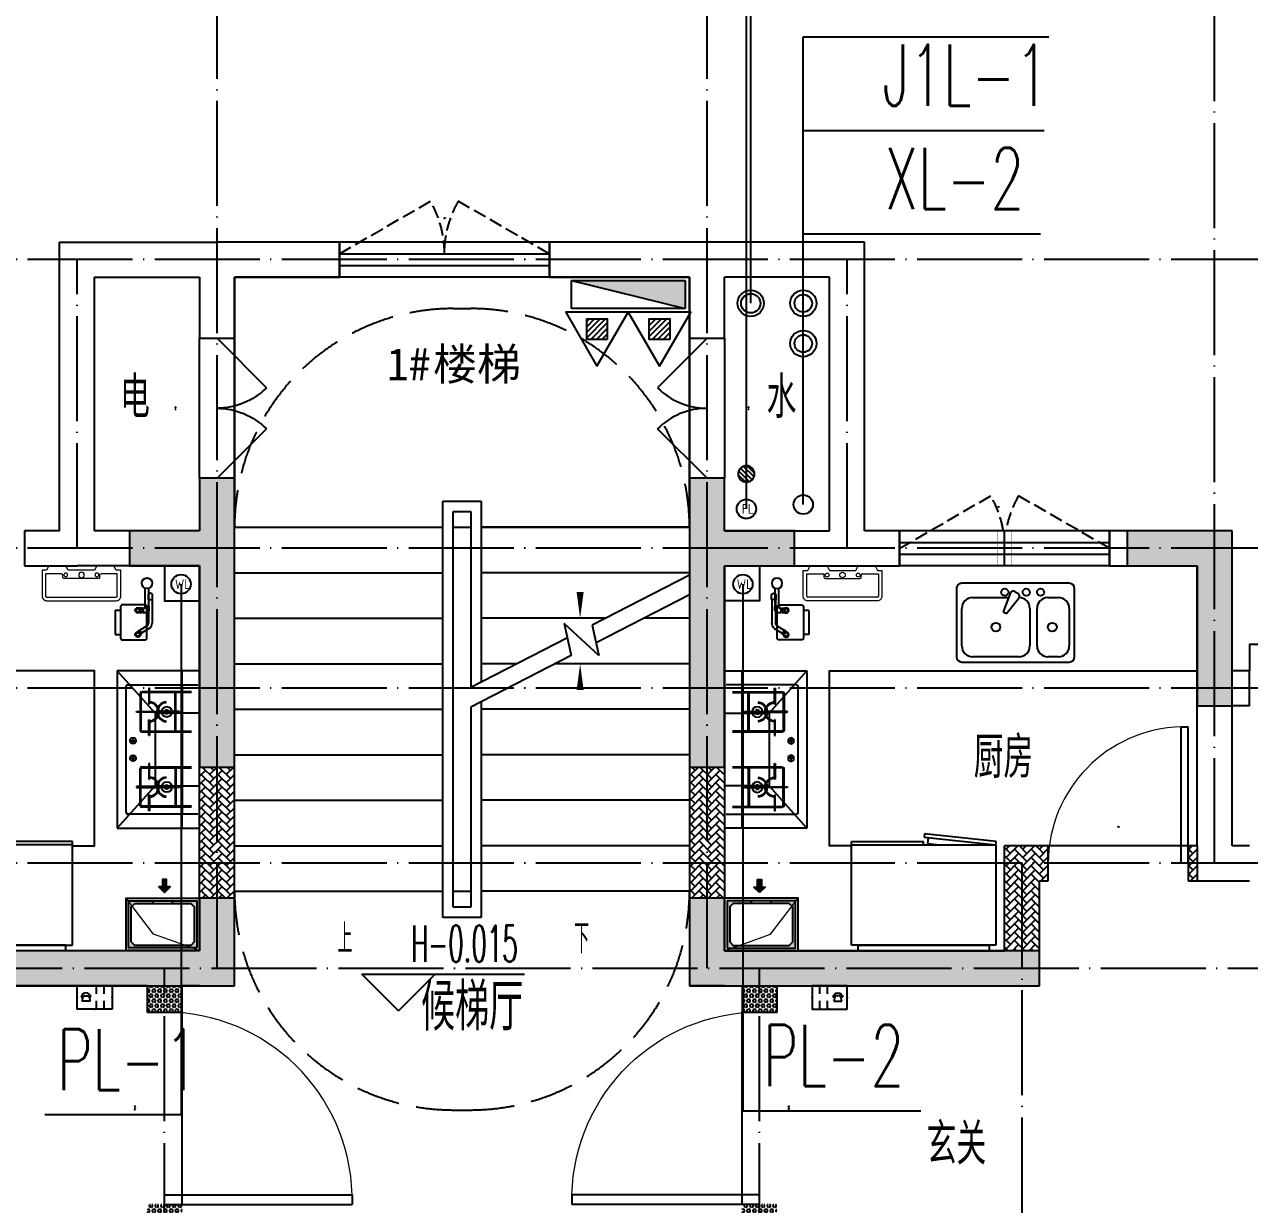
# Model space of a CAD drawing. Extents: x 27938 to 1507990, y 110129 to 923079.
# Drawn here: x 837917 to 844917, y 448182 to 454925 of the extents above; entities that cross this region are included whole.
import ezdxf
from ezdxf.enums import TextEntityAlignment as Align

# ---------------------------------------------------------------- set-up
doc = ezdxf.new("R2010")
doc.units = 0
doc.header["$LTSCALE"] = 1000
doc.header["$MEASUREMENT"] = 0
doc.linetypes.add('DASH', pattern=[0.35, 0.25, -0.1])
doc.linetypes.add('DOTE', pattern=[2.42, 2, -0.2, 0.02, -0.2])
for name, color, linetype in [('AH-FURNITURE', 1, 'Continuous'), ('COLUMN', 9, 'Continuous'), ('DIM_ELEV', 3, 'Continuous'), ('DIM_SYMB', 3, 'Continuous'), ('DIM_不分区消火栓', 1, 'Continuous'), ('DIM_管井排水', 5, 'Continuous'), ('DIM_给水', 3, 'Continuous'), ('DIM_餐饮排水', 31, 'Continuous'), ('DOTE', 1, 'Continuous'), ('EQUIP-安防', 3, 'Continuous'), ('EQUIP_地漏', 7, 'Continuous'), ('EQUIP_消火栓', 7, 'Continuous'), ('EQUIP_消防', 7, 'Continuous'), ('IP-bath&kitchen-JOHNSON', 4, 'Continuous'), ('LVTRY', 6, 'Continuous'), ('PUB_HATCH', 8, 'Continuous'), ('PUB_TEXT', 4, 'Continuous'), ('STAIR', 2, 'Continuous'), ('VPIPE-不分区消火栓', 1, 'Continuous'), ('VPIPE-中水', 122, 'Continuous'), ('VPIPE-凝结', 150, 'N'), ('VPIPE-废水', 31, 'Continuous'), ('VPIPE-消防', 1, 'X1'), ('VPIPE-管井排水', 210, 'GF'), ('VPIPE-给水', 3, 'J1'), ('VPIPE-给水中', 72, 'J2'), ('VPIPE-餐饮排水', 41, 'P'), ('WALL', 9, 'Continuous'), ('WINDOW', 4, 'Continuous'), ('WINDOW_TEXT', 7, 'Continuous'), ('保温', 6, 'Continuous'), ('建筑-排气道', 9, 'Continuous'), ('机电标识类', 1, 'Continuous'), ('看线', 251, 'Continuous')]:
    doc.layers.add(name, color=color, linetype=linetype)
for name, color, linetype, lineweight in [('平面-空调室内机', 176, 'Continuous', 9), ('平面-空调预留孔', 173, 'Continuous', 15), ('空调', 76, 'Continuous', 13), ('立面-洞口示意', 152, 'Continuous', 13)]:
    doc.layers.add(name, color=color, linetype=linetype, lineweight=lineweight)
doc.styles.add('_TCH_DIM', font='SIMPLEX.shx', dxfattribs={"width": 0.7, "bigfont": 'GBCBIG.shx'})
doc.styles.add('_TCH_WINDOW', font='SIMPLEX.shx', dxfattribs={"width": 0.7, "height": 3.5, "bigfont": 'GBCBIG.shx'})
doc.styles.add('_TEL_DIM', font='SIMPLEX', dxfattribs={"width": 0.8, "height": 3.5, "bigfont": 'HZTXT'})
doc.styles.add('_TWT_SERIAL', font='SIMPLEX', dxfattribs={"width": 0.8, "height": 3.5, "bigfont": 'HZTXT'})
doc.styles.add('DIM_FONT', font='SIMPLEX.shx', dxfattribs={"width": 0.56})
doc.styles.get("Standard").update_dxf_attribs({"font": 'gbenor.shx', "bigfont": 'gbcbig.shx'})
doc.styles.add('黑体', font='simhei.ttf')
doc.linetypes.add('GF', pattern='A,3,-0.2,["GF",Standard,S=0.25,R=0,X=-0.1,Y=-0.115],-0.35', length=3.55)
doc.linetypes.add('J1', pattern='A,3,-0.2,["J1",Standard,S=0.25,R=0,X=-0.1,Y=-0.115],-0.35', length=3.55)
doc.linetypes.add('J2', pattern='A,3,-0.2,["J2",Standard,S=0.25,R=0,X=-0.1,Y=-0.115],-0.35', length=3.55)
doc.linetypes.add('N', pattern='A,3,-0.2,["N",Standard,S=0.25,R=0,X=-0.1,Y=-0.115],-0.2', length=3.4)
doc.linetypes.add('P', pattern='A,3,-0.2,["P",Standard,S=0.25,R=0,X=-0.1,Y=-0.115],-0.2', length=3.4)
doc.linetypes.add('X1', pattern='A,3,-0.2,["X1",Standard,S=0.25,R=0,X=-0.1,Y=-0.115],-0.35', length=3.55)
pattern_1 = [(90, (0, 0), (-16.49778, 1e-15), [9.525, -19.05]), (210, (0, 0), (8.24889, -14.2874966), [9.525, -19.05]), (150, (6e-16, 9.525), (-8.24889, -14.2874966), [9.525, -19.05])]
pattern_2 = [(45, (0, 0), (0, 47.4157523), [100.584, -33.528]), (135, (23.708, 23.708), (3e-15, 47.4157523), [100.584, -33.528])]

# ---------------------------------------------------------------- blocks, each defined once
blk = doc.blocks.new('GDGDGDSDA')
at = {"layer": 'DOTE', "color": 0, "linetype": 'DOTE', "ltscale": 0.3}
for p, q in [((430434.8, 370058.6), (430434.8, 376108.3)), ((433234.8, 370058.6), (433234.8, 376108.3)), ((436134.8, 370658.3), (436134.8, 376108.3)), ((471334.8, 374108.3), (417334.8, 374108.3)), ((429634.8, 372458.3), (429634.8, 374108.3)), ((434034.8, 372458.3), (434034.8, 374108.3)), ((471334.8, 372458.3), (417334.8, 372458.3)), ((471334.8, 371658.3), (417334.8, 371658.3)), ((471334.8, 370658.3), (417334.8, 370658.3)), ((435034.6, 370658.3), (435034.8, 359558.3)), ((417334.8, 370058.6), (471334.8, 370058.6)), ((430134.8, 368458.3), (430134.8, 370058.3)), ((433534.8, 368458.3), (433534.8, 370058.3))]:
    blk.add_line(p, q, dxfattribs=at)
blk = doc.blocks.new('rtyg7uyhg')
at = {"layer": 'LVTRY', "color": 0}
for p, q in [((193590.3, 45458.1), (193590.3, 45069.5)), ((194234.6, 45488.8), (193621, 45488.8)), ((193925.8, 45440.4), (193940.1, 45432.2)), ((194265.3, 45069.5), (194265.3, 45458.1)), ((193682.3, 45407), (193887.8, 45407)), ((193896.4, 45429.9), (193857.6, 45326.3)), ((193875.3, 45316), (193945.6, 45401.5)), ((194111.9, 45407), (194173.3, 45407)), ((193621, 45130.8), (193621, 45345.6)), ((193857.6, 45326.3), (193875.3, 45316)), ((194009.6, 45345.6), (194009.6, 45130.8)), ((194050.5, 45130.8), (194050.5, 45345.6)), ((194234.6, 45345.6), (194234.6, 45130.8)), ((193621, 45038.8), (194234.6, 45038.8)), ((193948.3, 45069.5), (193682.3, 45069.5)), ((194173.3, 45069.5), (194111.9, 45069.5))]:
    blk.add_line(p, q, dxfattribs=at)
for centre, radius in [((193866.4, 45437.7), 20.5), ((193989.2, 45437.7), 20.5), ((194071, 45437.7), 20.5), ((193815.3, 45238.2), 25.6), ((194137.5, 45238.2), 25.6)]:
    blk.add_circle(centre, radius, dxfattribs=at)
for centre, radius, start, end in [((193621, 45458.1), 30.7, 89.99999, 179.99999), ((193915.6, 45422.7), 20.5, 59.99999, 159.46231), ((193929.8, 45414.5), 20.5, 320.53767, 59.99999), ((194234.6, 45458.1), 30.7, 359.99999, 89.99999), ((193682.3, 45345.6), 61.4, 89.99999, 179.99999), ((193948.3, 45345.6), 61.4, 359.99999, 89.99999), ((194111.9, 45345.6), 61.4, 89.99999, 179.99999), ((194173.3, 45345.6), 61.4, 359.99999, 89.99999), ((193682.3, 45130.8), 61.4, 179.99999, 269.99999), ((193948.3, 45130.8), 61.4, 269.99999, 359.99999), ((194111.9, 45130.8), 61.4, 179.99999, 269.99999), ((194173.3, 45130.8), 61.4, 269.99999, 359.99999), ((193621, 45069.5), 30.7, 179.99999, 269.99999), ((194234.6, 45069.5), 30.7, 269.99999, 359.99999)]:
    blk.add_arc(centre, radius, start, end, dxfattribs=at)
at = {"layer": 'LVTRY', "color": 0, "style": 'DIM_FONT', "width": 0.8, "flags": 9}
for tag in ['YSIZE', 'XSIZE']:
    blk.add_attdef(tag, (193927.8, 45487.8), '', height=0.5, rotation=89.99999, dxfattribs=at)
blk = doc.blocks.new('A$C60D053AF')
at = {"layer": 'AH-FURNITURE', "color": 0}
for p, q in [((232.5, -90), (128.3, -90)), ((232.5, -110), (128.3, -110)), ((192.5, -71), (327.6, -71)), ((192.5, -91), (327.6, -91)), ((245, -129.5), (245, -122.5)), ((265, -129.5), (265, -122.5)), ((341.7, -96.9), (370, -143.2)), ((355.9, -82.7), (384.2, -129)), ((255, -281), (255, -251)), ((393, -281), (393, -251)), ((255, -281), (393, -281))]:
    blk.add_line(p, q, dxfattribs=at)
for points in [[(170, -68, 1), (170, -94), (192.5, -94), (192.5, -68)], [(234, -251), (414, -251, 0.414214), (424, -241), (424, -111, 0.414214), (414, -101), (234, -101, 0.414214), (224, -111), (224, -241, 0.414214)], [(268, -122.5), (268, -107, 0.414214), (248, -87), (232.5, -87), (232.5, -113), (242, -113), (242, -122.5)], [(242, -152, 1), (268, -152), (268, -129.5), (242, -129.5)], [(383.8, -161.2, 1), (402.2, -142.8), (386.3, -126.9), (367.9, -145.3)]]:
    blk.add_lwpolyline(points, format="xyb", close=True, dxfattribs=at)
for centre, radius in [((100, -100), 30), ((255, -152), 15), ((393, -152), 15), ((255, -152), 10), ((393, -152), 10)]:
    blk.add_circle(centre, radius, dxfattribs=at)
for radius in [40, 20]:
    blk.add_arc((327.6, -111), radius, 45, 90, dxfattribs=at)
blk = doc.blocks.new('A-Kitchen-7')
at = {"layer": 'LVTRY', "color": 0}
for p, q in [((-518.7, 779.7), (-7.2, 834.3)), ((-3.6, 810.6), (-515, 756)), ((-29.1, 767), (-35.2, 806.4)), ((-7.2, 834.3), (-3.6, 810.6)), ((-515, 756), (-518.7, 779.7)), ((515, 756), (-515, 756)), ((-515, 756), (-515, 40)), ((-485.6, 760.5), (-484.9, 756)), ((-29.1, 767), (-112.1, 756)), ((515, 780), (0, 780)), ((0, 756), (0, 780)), ((515, 756), (515, 780)), ((515, 40), (515, 756)), ((-515, 40), (515, 40))]:
    blk.add_line(p, q, dxfattribs=at)
blk.add_lwpolyline([(-468.9, 40), (-468.9, 0), (468.9, 0), (468.9, 40)], close=True, dxfattribs=at)
blk = doc.blocks.new('*U41')
h = blk.add_hatch(color=0)
h.set_gradient(color1=(0, 0, 255), rotation=180, tint=1)
h.paths.add_polyline_path([(0, 0), (-6.35, -6.35), (-6.35, -2.159), (-15, -2.159), (-15, 2.159), (-6.35, 2.159), (-6.35, 6.35)])
at = {"color": 0, "linetype": 'Continuous'}
blk.add_lwpolyline([(0, 0), (-6.35, -6.35), (-6.35, -2.159), (-15, -2.159), (-15, 2.159), (-6.35, 2.159), (-6.35, 6.35)], close=True, dxfattribs=at)
blk = doc.blocks.new('sgrsefv')
at = {"layer": 'PUB_HATCH'}
blk.add_hatch(color=0, dxfattribs=at).paths.add_polyline_path([(1112933.3, 840916.3), (1112933.3, 840646.3), (1113073.3, 840646.3), (1113073.3, 840661.3), (1112968.3, 840661.3), (1112948.3, 840681.3), (1112948.3, 840881.3), (1112968.3, 840901.3), (1113288.3, 840901.3), (1113308.3, 840881.3), (1113308.3, 840681.3), (1113288.3, 840661.3), (1113183.3, 840661.3), (1113183.3, 840646.3), (1113323.3, 840646.3), (1113323.3, 840916.3)])
at = {"layer": 'LVTRY', "color": 0}
for p, q in [((1113073.3, 840661.3), (1113073.3, 840646.3)), ((1113183.3, 840661.3), (1113183.3, 840646.3))]:
    blk.add_line(p, q, dxfattribs=at)
for points in [[(1112918.3, 840931.3), (1113338.3, 840931.3), (1113338.3, 840631.3), (1112918.3, 840631.3)], [(1112933.3, 840916.3), (1113323.3, 840916.3), (1113323.3, 840646.3), (1112933.3, 840646.3)], [(1113288.3, 840661.3), (1112968.3, 840661.3), (1112948.3, 840681.3), (1112948.3, 840881.3), (1112968.3, 840901.3), (1113288.3, 840901.3), (1113308.3, 840881.3), (1113308.3, 840681.3), (1113288.3, 840661.3)]]:
    blk.add_lwpolyline(points, close=True, dxfattribs=at)
at = {"layer": '立面-洞口示意', "color": 0}
blk.add_lwpolyline([(1112918.3, 840931.3), (1113181.8, 840837.4), (1113338.3, 840631.3)], dxfattribs=at)
at = {"layer": '建筑-排气道', "color": 8, "xscale": -5, "yscale": 5, "zscale": 5, "rotation": 270}
blk.add_blockref('*U41', (1113118.4, 840599), dxfattribs=at)
blk = doc.blocks.new('FRSDFDGDGDRGDR')
at = {"layer": '平面-空调预留孔', "color": 0}
for p, q in [((699612.3, 775044), (699612.3, 775441.2)), ((699618.9, 775447.8), (699746.3, 775447.8)), ((699746.3, 775447.8), (699746.3, 775355.4)), ((699719.9, 775342.2), (699719.9, 775143)), ((699726.5, 775348.8), (699739.7, 775348.8)), ((699726.5, 775136.4), (699739.7, 775136.4)), ((699746.3, 775129.8), (699746.3, 775037.4)), ((699746.3, 775037.4), (699618.9, 775037.4))]:
    blk.add_line(p, q, dxfattribs=at)
blk.add_lwpolyline([(699766.1, 775166.7), (699792.5, 775153.5), (699792.5, 775057.2), (699766.1, 775044), (699766.1, 775017.6), (699618.9, 775017.6, -0.414214), (699592.5, 775044), (699592.5, 775441.2, -0.414214), (699618.9, 775467.6), (699766.1, 775467.6), (699766.1, 775441.2), (699792.5, 775428), (699792.5, 775331.6), (699766.1, 775318.4)], format="xyb", close=True, dxfattribs=at)
for centre, radius in [((699739.7, 775331.6), 10.6), ((699739.7, 775243.2), 15.8), ((699739.7, 775153.5), 10.6)]:
    blk.add_circle(centre, radius, dxfattribs=at)
for centre, start, end in [((699618.9, 775441.2), 90, 180), ((699726.5, 775342.2), 90, 180), ((699739.7, 775355.4), 270, 360), ((699726.5, 775143), 180, 270), ((699739.7, 775129.8), 0, 90), ((699618.9, 775044), 180, 270)]:
    blk.add_arc(centre, 6.6, start, end, dxfattribs=at)
blk = doc.blocks.new('GDGDRGDRGRD')
at = {"layer": 'LVTRY', "color": 0}
for p, q in [((430080.5, 371515.4), (429864.6, 371758.3)), ((430334.8, 371758.3), (429864.6, 371758.3)), ((429864.6, 371758.3), (429864.6, 370858.3)), ((430234.8, 370858.3), (430234.8, 371758.3)), ((429914.8, 370948.3), (429914.8, 371668.3)), ((429924.8, 371678.3), (430324.8, 371678.3)), ((430289.8, 371638.3), (430004.8, 371638.3)), ((430289.8, 371633.3), (430004.8, 371633.3)), ((430045.1, 371658.3), (430045.1, 371568.3)), ((430049.6, 371658.3), (430045.1, 371658.3)), ((430049.6, 371568.3), (430049.6, 371658.3)), ((430234.8, 371668.3), (430234.8, 370948.3)), ((429994.8, 371628.3), (429994.8, 371418.3)), ((429999.8, 371628.3), (429999.8, 371418.3)), ((430045.1, 371568.3), (430049.6, 371568.3)), ((430194.8, 371418.3), (430194.8, 371628.3)), ((430199.8, 371418.3), (430199.8, 371628.3)), ((429974.8, 371525.6), (430102.3, 371525.6)), ((429974.8, 371521.1), (429974.8, 371525.6)), ((430102.3, 371521.1), (429974.8, 371521.1)), ((430334.8, 371515.4), (430080.5, 371515.4)), ((430080.5, 371515.4), (430080.5, 371100.3)), ((430219.8, 371525.6), (430092.3, 371525.6)), ((430092.3, 371525.6), (430092.3, 371521.1)), ((430092.3, 371521.1), (430219.8, 371521.1)), ((430102.3, 371525.6), (430102.3, 371521.1)), ((430219.8, 371521.1), (430219.8, 371525.6)), ((430234.8, 371100.3), (430234.8, 371515.4)), ((430045.1, 371388.3), (430045.1, 371478.3)), ((430045.1, 371478.3), (430049.6, 371478.3)), ((430049.6, 371478.3), (430049.6, 371388.3)), ((429935.4, 371358.3), (429974.2, 371358.3)), ((429954.8, 371338.9), (429954.8, 371377.7)), ((430004.8, 371413.3), (430289.8, 371413.3)), ((430004.8, 371408.3), (430289.8, 371408.3)), ((430049.6, 371388.3), (430045.1, 371388.3)), ((429935.4, 371258.3), (429974.2, 371258.3)), ((429954.8, 371238.9), (429954.8, 371277.7)), ((430045.1, 371228.3), (430045.1, 371138.3)), ((430049.6, 371228.3), (430045.1, 371228.3)), ((430049.6, 371138.3), (430049.6, 371228.3)), ((429994.8, 370988.3), (429994.8, 371198.3)), ((429999.8, 370988.3), (429999.8, 371198.3)), ((430004.8, 371208.3), (430289.8, 371208.3)), ((430004.8, 371203.3), (430289.8, 371203.3)), ((430194.8, 371198.3), (430194.8, 370988.3)), ((430199.8, 371198.3), (430199.8, 370988.3)), ((429864.6, 370858.3), (430080.5, 371100.3)), ((430102.3, 371095.6), (429974.8, 371095.6)), ((429974.8, 371095.6), (429974.8, 371091.1)), ((429974.8, 371091.1), (430102.3, 371091.1)), ((430045.1, 371138.3), (430049.6, 371138.3)), ((430080.5, 371100.3), (430334.8, 371100.3)), ((430092.3, 371091.1), (430092.3, 371095.6)), ((430092.3, 371095.6), (430219.8, 371095.6)), ((430219.8, 371091.1), (430092.3, 371091.1)), ((430102.3, 371091.1), (430102.3, 371095.6)), ((430219.8, 371095.6), (430219.8, 371091.1)), ((430045.1, 370958.3), (430045.1, 371048.3)), ((430045.1, 371048.3), (430049.6, 371048.3)), ((430049.6, 371048.3), (430049.6, 370958.3)), ((430324.8, 370938.3), (429924.8, 370938.3)), ((430289.8, 370983.3), (430004.8, 370983.3)), ((430289.8, 370978.3), (430004.8, 370978.3)), ((430049.6, 370958.3), (430045.1, 370958.3)), ((429864.6, 370858.3), (430334.8, 370858.3))]:
    blk.add_line(p, q, dxfattribs=at)
blk.add_lwpolyline([(429608.8, 370758.3), (429734.8, 370758.3), (429734.8, 371758.3), (427634.8, 371758.3)], dxfattribs=at)
for centre, radius in [((430147.3, 371523.3), 29.7), ((430147.3, 371523.3), 11.7), ((429954.8, 371358.3), 17), ((429954.8, 371258.3), 17), ((430147.3, 371093.3), 29.7), ((430147.3, 371093.3), 11.7)]:
    blk.add_circle(centre, radius, dxfattribs=at)
for centre, radius, start, end in [((429924.8, 371668.3), 10, 90, 180), ((430004.8, 371628.3), 10, 90, 180), ((430004.8, 371628.3), 5, 90, 180), ((430189.8, 371628.3), 10, 0, 90), ((430189.8, 371628.3), 5, 0, 90), ((430224.8, 371668.3), 10, 0, 90), ((430047.3, 371523.3), 56.7, 2.27424, 87.72576), ((430047.3, 371523.3), 52.2, 2.47041, 87.52959), ((430147.3, 371523.3), 56.7, 92.27424, 177.72576), ((430147.3, 371523.3), 52.2, 92.47041, 177.52959), ((430047.3, 371523.3), 56.7, 272.27424, 357.72576), ((430047.3, 371523.3), 52.2, 272.47041, 357.52959), ((430147.3, 371523.3), 56.7, 182.27424, 267.72576), ((430147.3, 371523.3), 52.2, 182.47041, 267.52959), ((430004.8, 371418.3), 10, 180, 270), ((430004.8, 371418.3), 5, 180, 270), ((430189.8, 371418.3), 5, 270, 0), ((430189.8, 371418.3), 10, 270, 0), ((430004.8, 371198.3), 10, 90, 180), ((430004.8, 371198.3), 5, 90, 180), ((430047.3, 371093.3), 56.7, 2.27424, 87.72576), ((430047.3, 371093.3), 52.2, 2.47041, 87.52959), ((430147.3, 371093.3), 56.7, 92.27424, 177.72576), ((430147.3, 371093.3), 52.2, 92.47041, 177.52959), ((430189.8, 371198.3), 10, 0, 90), ((430189.8, 371198.3), 5, 0, 90), ((430047.3, 371093.3), 56.7, 272.27424, 357.72576), ((430047.3, 371093.3), 52.2, 272.47041, 357.52959), ((430147.3, 371093.3), 56.7, 182.27424, 267.72576), ((430147.3, 371093.3), 52.2, 182.47041, 267.52959), ((429924.8, 370948.3), 10, 180, 270), ((430004.8, 370988.3), 10, 180, 270), ((430004.8, 370988.3), 5, 180, 270), ((430189.8, 370988.3), 5, 270, 0), ((430189.8, 370988.3), 10, 270, 0), ((430224.8, 370948.3), 10, 270, 0)]:
    blk.add_arc(centre, radius, start, end, dxfattribs=at)
at = {"color": 8, "xscale": -1, "rotation": 270}
blk.add_blockref('FRSDFDGDGDRGDR', (-345582.7, -327434.2), dxfattribs=at)
at = {"color": 8}
for name, p, rotation in [('A$C60D053AF', (430134.8, 372358.3), 270), ('sgrsefv', (1543253.1, 1211089.9), 180)]:
    blk.add_blockref(name, p, dxfattribs=dict(at, rotation=rotation))
at = {"color": 8, "xscale": -1}
blk.add_blockref('rtyg7uyhg', (622599.6, 326769.5), dxfattribs=at)
at = {"layer": 'LVTRY', "color": 8, "extrusion": (0, 0, -1), "xscale": -0.7999999999883585, "yscale": 0.7999999999883585, "zscale": -0.7999999999883585}
blk.add_blockref('A-Kitchen-7', (-429196.8, 370158.6), dxfattribs=at)
blk = doc.blocks.new('GFDGFSDFGD')
at = {"layer": 'PUB_HATCH'}
for points in [[(431616.6, 374623.7), (431616.6, 373473.7), (431816.6, 373473.7), (431816.6, 375123.7), (431616.6, 375123.7), (431616.6, 374823.7), (431216.6, 374823.7), (431216.6, 374623.7)], [(434616.6, 374623.7), (435016.6, 374623.7), (435016.6, 374823.7), (434616.6, 374823.7), (434616.6, 375123.7), (434416.6, 375123.7), (434416.6, 373473.7), (434616.6, 373473.7)], [(436916.7, 374823.7), (436916.7, 374623.7), (437316.6, 374623.7), (437316.6, 373823.7), (437516.6, 373823.7), (437516.6, 374823.7)], [(429816.4, 372423.2), (429816.6, 372224), (431816.6, 372224), (431816.6, 372724), (431616.6, 372724), (431616.6, 372424), (430016.6, 372424)], [(436416.8, 372423.2), (436216.6, 372424), (434616.6, 372424), (434616.6, 372724), (434416.6, 372724), (434416.6, 372224), (436416.6, 372224)]]:
    blk.add_hatch(color=0, dxfattribs=at).paths.add_polyline_path(points)
at = {"layer": 'COLUMN', "color": 0}
for p, q in [((431816.6, 375123.7), (431616.6, 375123.7)), ((431616.6, 375123.7), (431616.6, 374823.7)), ((431816.6, 373473.7), (431816.6, 375123.7)), ((434616.6, 375123.7), (434416.6, 375123.7)), ((434416.6, 375123.7), (434416.6, 373473.7)), ((434616.6, 374823.7), (434616.6, 375123.7)), ((431616.6, 374823.7), (431216.6, 374823.7)), ((431216.6, 374823.7), (431216.6, 374623.7)), ((435016.6, 374823.7), (434616.6, 374823.7)), ((435016.6, 374623.7), (435016.6, 374823.7)), ((436916.7, 374823.7), (436916.7, 374623.7)), ((437516.6, 374823.7), (436916.7, 374823.7)), ((437516.6, 373823.7), (437516.6, 374823.7)), ((431216.6, 374623.7), (431616.6, 374623.7)), ((431616.6, 374623.7), (431616.6, 373473.7)), ((434616.6, 374623.7), (435016.6, 374623.7)), ((434616.6, 373473.7), (434616.6, 374623.7)), ((436916.7, 374623.7), (437316.6, 374623.7)), ((437316.6, 374623.7), (437316.6, 373823.7)), ((437316.6, 373823.7), (437516.6, 373823.7)), ((431616.6, 373473.7), (431816.6, 373473.7)), ((434416.6, 373473.7), (434616.6, 373473.7)), ((431816.6, 372724), (431616.6, 372724)), ((431616.6, 372724), (431616.6, 372424)), ((431816.6, 372224), (431816.6, 372724)), ((434616.6, 372724), (434416.6, 372724)), ((434416.6, 372724), (434416.6, 372224)), ((434616.6, 372424), (434616.6, 372724)), ((431616.6, 372424), (430016.6, 372424)), ((436216.6, 372424), (434616.6, 372424)), ((436416.8, 372423.2), (436216.6, 372424)), ((436416.6, 372224), (436416.8, 372423.2)), ((429816.6, 372224), (431816.6, 372224)), ((434416.6, 372224), (436416.6, 372224))]:
    blk.add_line(p, q, dxfattribs=at)
blk = doc.blocks.new('GDFGDGRD')
at = {"layer": '保温', "linetype": 'ByBlock', "ltscale": 10}
h = blk.add_hatch(dxfattribs=at)
h.set_pattern_fill('AR-HBONE', color=251, scale=55)
h.set_pattern_definition(pattern_2)
h.paths.add_polyline_path([(431616.6, 372723.9), (431816.6, 372723.9), (431816.7, 373473.7), (431616.7, 373473.7)])
h = blk.add_hatch(dxfattribs=at)
h.set_pattern_fill('AR-HBONE', color=251, scale=55)
h.set_pattern_definition(pattern_2)
h.paths.add_polyline_path([(434616.6, 372723.9), (434416.6, 372723.9), (434416.5, 373473.7), (434616.5, 373473.7)])
h = blk.add_hatch(dxfattribs=at)
h.set_pattern_fill('AR-HBONE', color=251, scale=55)
h.set_pattern_definition(pattern_2)
h.paths.add_polyline_path([(436215.3, 372423.6), (436216.6, 373023.7), (436416.6, 373023.7), (436415.3, 372423.6)])
h = blk.add_hatch(dxfattribs=at)
h.set_pattern_fill('AR-HBONE', color=251, scale=55)
h.set_pattern_definition(pattern_2)
h.paths.add_polyline_path([(436416.6, 372823.7), (436416.6, 373023.7), (436466.6, 373023.7), (436466.6, 372823.7)])
h = blk.add_hatch(dxfattribs=at)
h.set_pattern_fill('AR-HBONE', color=251, scale=55)
h.set_pattern_definition(pattern_2)
h.paths.add_polyline_path([(437266.6, 372823.7), (437266.6, 373023.7), (437316.6, 373023.7), (437316.6, 372823.7)])
at = {"layer": '保温', "linetype": 'Continuous', "ltscale": 10}
h = blk.add_hatch(dxfattribs=at)
h.set_pattern_fill('HEX', color=251, scale=10, angle=90, style=0)
h.set_pattern_definition(pattern_1)
h.paths.add_polyline_path([(431316.6, 372073.7), (431516.6, 372073.7), (431516.7, 372223.7), (431316.7, 372223.7)])
h = blk.add_hatch(dxfattribs=at)
h.set_pattern_fill('HEX', color=251, scale=10, angle=90, style=0)
h.set_pattern_definition(pattern_1)
h.paths.add_polyline_path([(434916.6, 372073.7), (434716.6, 372073.7), (434716.5, 372223.7), (434916.5, 372223.7)])
h = blk.add_hatch(dxfattribs=at)
h.set_pattern_fill('HEX', color=251, scale=10, angle=90, style=0)
h.set_pattern_definition(pattern_1)
h.paths.add_polyline_path([(431316.6, 370823.7), (431516.6, 370823.7), (431516.7, 370973.7), (431316.7, 370973.7)])
h = blk.add_hatch(dxfattribs=at)
h.set_pattern_fill('HEX', color=251, scale=10, angle=90, style=0)
h.set_pattern_definition(pattern_1)
h.paths.add_polyline_path([(434916.6, 370823.7), (434716.6, 370823.7), (434716.5, 370973.7), (434916.5, 370973.7)])
at = {"layer": '保温', "color": 251, "linetype": 'ByBlock', "ltscale": 10}
blk.add_line((437316.6, 373023.7), (437316.6, 372823.7), dxfattribs=at)
blk = doc.blocks.new('$TwtSys$00000434')
for p, q in [((-0.5, 0.5), (-0.5, -0.5)), ((-0.5, -0.5), (0.5, 0.5)), ((0.5, 0.5), (-0.5, 0.5)), ((0.5, -0.5), (0.5, 0.5)), ((-0.5, -0.5), (0.5, -0.5))]:
    blk.add_line(p, q)
blk.add_solid([(0.5, -0.5), (0.5, 0.5), (-0.5, -0.5)])
blk = doc.blocks.new('$TwtSys$00000546')
h = blk.add_hatch()
h.set_pattern_fill('ANSI31', color=1, scale=200, style=0)
h.set_pattern_definition([(45, (-38543.802, -6670.83), (-17.67767, 17.67767), [])])
h.paths.add_polyline_path([(-64.9, 173.7), (64.9, 173.7), (64.9, 43.9), (-64.9, 43.9)])
at = {"color": 1}
for points in [[(0, 343.6), (-198.4, 0), (198.4, 0)], [(-64.9, 173.7), (64.9, 173.7), (64.9, 43.9), (-64.9, 43.9)]]:
    blk.add_lwpolyline(points, close=True, dxfattribs=at)
blk = doc.blocks.new('$TwtSys$00000141')
at = {"color": 1}
for p, q in [((-47.1, 3.8), (-5, 45.9)), ((-47.1, 3.8), (-5, 45.9)), ((-43.6, -17.5), (17.5, 43.6)), ((-43.6, -17.5), (17.5, 43.6)), ((-33.2, -33.2), (33.2, 33.2)), ((-33.2, -33.2), (33.2, 33.2)), ((-16.2, -43.5), (43.8, 16.4)), ((-16.2, -43.5), (43.8, 16.4)), ((5.7, -46.1), (46.1, -5.7)), ((5.7, -46.1), (46.1, -5.7))]:
    blk.add_line(p, q, dxfattribs=at)
blk.add_circle((0, 0), 47, dxfattribs=at)
blk.add_circle((0, 0), 47, dxfattribs=at)
blk = doc.blocks.new('dongkong')
blk.add_wipeout([(-603756, 210771), (-603756, 210570.8), (-603836, 210570.8), (-603836, 210771)])
at = {"layer": '机电标识类', "color": 250, "linetype": 'DASH', "ltscale": 400}
for p, q in [((-603796, 210771), (-603796, 210570.8)), ((-603896, 210670.7), (-603696, 210670.7))]:
    blk.add_line(p, q, dxfattribs=at)
at = {"layer": '空调', "color": 6, "linetype": 'DASH', "const_width": 2}
blk.add_lwpolyline([(-603756, 210771), (-603756, 210570.8), (-603836, 210570.8), (-603836, 210771)], close=True, dxfattribs=at)
blk = doc.blocks.new('$equip$00002628')
at = {"linetype": 'Continuous'}
for p, q in [((-0.625, 0.415), (0.625, 0.415)), ((-0.625, -0.415), (-0.625, 0.415)), ((-0.472, 0.01), (-0.409, 0.01)), ((-0.446, -0.138), (-0.395, 0.058)), ((-0.395, 0.058), (-0.395, 0.058)), ((-0.395, 0.058), (-0.206, 0.058)), ((-0.206, 0.058), (-0.155, -0.138)), ((-0.191, 0.01), (-0.129, 0.01)), ((0.071, 0.129), (0.071, 0.415)), ((0.35, 0.129), (0.35, 0.415)), ((0.625, 0.415), (0.625, -0.415)), ((0.625, -0.415), (-0.625, -0.415)), ((-0.155, -0.138), (-0.446, -0.138)), ((0.071, -0.415), (0.071, -0.129)), ((0.35, -0.415), (0.35, -0.129))]:
    blk.add_line(p, q, dxfattribs=at)
at = {"const_width": 0.05}
blk.add_lwpolyline([(-0.625, 0.415), (0.625, 0.415), (0.625, -0.415), (-0.625, -0.415), (-0.625, 0.415), (0.625, 0.415)], dxfattribs=at)
at = {"linetype": 'Continuous'}
blk.add_arc((-0.3, -0.011), 0.173, 6.9897, 173.0103, dxfattribs=at)
for p in [(-0.625, 0), (0, 0.415), (0, -0.415), (0.625, 0)]:
    blk.add_point(p)
at = {"color": 7, "style": '_TEL_DIM', "flags": 1}
blk.add_attdef('A', text='', height=0.000025, dxfattribs=at).set_placement((0, 0), align=Align.MIDDLE_CENTER)
blk = doc.blocks.new('GHFHFHTFHCSDCS')
at = {"layer": 'EQUIP-安防', "yscale": 160, "zscale": 160}
for p, xscale in [((431016.6, 372157.3), 160), ((435216.6, 372157.3), -160)]:
    blk.add_blockref('$equip$00002628', p, dxfattribs=dict(at, xscale=xscale))
blk = doc.blocks.new('$DorLib2D$00000001')
at = {"color": 0}
for p, q in [((0.45, 0.975), (0.5, 0.975)), ((0.45, 0), (0.45, 0.975)), ((0.5, 0), (0.5, 0.975)), ((0.5, 0), (0.45, 0))]:
    blk.add_line(p, q, dxfattribs=at)
at = {"color": 0, "lineweight": 13}
blk.add_arc((0.475, 0), 0.975, 91.46928, 180, dxfattribs=at)
blk = doc.blocks.new('$WINLIB2D$00000001')
at = {"color": 0}
for points in [[(-0.5, 0.5), (-0.5, -0.5)], [(-0.5, 0.5), (0.5, 0.5)], [(0.5, -0.5), (0.5, 0.5)], [(0.5, 0.1667), (-0.5, 0.1667)], [(0.5, -0.1667), (-0.5, -0.1667)], [(-0.5, -0.5), (0.5, -0.5)]]:
    blk.add_lwpolyline(points, dxfattribs=at)
blk = doc.blocks.new('$DorLib2D$00000116')
at = {"color": 0}
for p, q in [((-0.5, 0), (-0.1464, 0.3536)), ((0.5, 0), (0.1464, 0.3536))]:
    blk.add_line(p, q, dxfattribs=at)
for centre, start, end in [((-0.5, 0), 0, 45), ((0.5, 0), 135, 180)]:
    blk.add_arc(centre, 0.5, start, end, dxfattribs=at)

msp = doc.modelspace()

# ---------------------------------------------------------------- linework, layer by layer
at = {"layer": 'DIM_ELEV', "color": 8}
for p, q in [((840053.7, 449288.2), (839843.7, 449498.2)), ((839843.7, 449498.2), (840774.6, 449498.2)), ((840053.7, 449288.2), (840263.7, 449498.2))]:
    msp.add_line(p, q, dxfattribs=at)
at = {"layer": 'DIM_SYMB', "color": 8}
for points in [[(839741.6, 449842.1, 0, 0, 0), (839741.6, 452767.1, 0, 0, 0), (841091.6, 452767.1, 0, 0, 0), (841091.6, 451532.1, 0, 40, 0), (841091.6, 451682.1, 0, 0, 0)], [(841091.6, 449842.1, 0, 0, 0), (841091.6, 451272.1, 0, 40, 0), (841091.6, 451122.1, 0, 0, 0)]]:
    msp.add_lwpolyline(points, format="xyseb", dxfattribs=at)
at = {"layer": 'DIM_不分区消火栓'}
for p, q in [((842066.6, 453332.1), (842066.6, 455387)), ((842366.6, 452182.1), (842366.6, 453729.9)), ((842366.6, 453729.9), (843723, 453729.9))]:
    msp.add_line(p, q, dxfattribs=at)
at = {"layer": 'DIM_管井排水'}
msp.add_line((842041.6, 452157.1), (842041.6, 455918.8), dxfattribs=at)
at = {"layer": 'DIM_给水'}
for p, q in [((842366.6, 453332.1), (842366.6, 454855.5)), ((842366.6, 454855.5), (843769.7, 454855.5)), ((842366.6, 453102.1), (842366.6, 454320.4)), ((842366.6, 454320.4), (843742.8, 454320.4))]:
    msp.add_line(p, q, dxfattribs=at)
at = {"layer": 'DIM_餐饮排水'}
for p, q in [((838811.4, 451727.1), (838811.4, 448694.9)), ((842021.8, 451727.1), (842021.8, 448717.9)), ((842021.8, 448717.9), (843038.3, 448717.9)), ((838811.4, 448694.9), (838032.9, 448694.9))]:
    msp.add_line(p, q, dxfattribs=at)
at = {"layer": 'IP-bath&kitchen-JOHNSON', "color": 8}
for points in [[(838716.6, 451832.1), (838716.6, 451632.1), (838916.6, 451632.1)], [(842116.6, 451832.1), (842116.6, 451632.1), (841916.6, 451632.1)]]:
    msp.add_lwpolyline(points, dxfattribs=at)
at = {"layer": 'STAIR', "color": 8}
for p, q in [((841716.6, 453482.1), (839116.6, 453482.1)), ((839116.6, 453482.1), (839116.6, 452052.1)), ((841716.6, 452052.1), (841716.6, 453482.1)), ((840306.6, 449822.1), (840306.6, 452202.1)), ((840306.6, 452202.1), (840526.6, 452202.1)), ((840526.6, 452202.1), (840526.6, 451168.3)), ((840366.6, 449882.1), (840366.6, 452142.1)), ((840366.6, 452142.1), (840466.6, 452142.1)), ((840466.6, 452142.1), (840466.6, 451137.5)), ((839116.6, 449972.1), (839116.6, 452052.1)), ((839116.6, 452052.1), (840306.6, 452052.1)), ((839116.6, 452052.1), (840306.6, 452052.1)), ((840366.6, 449972.1), (840366.6, 452052.1)), ((840366.6, 452052.1), (840466.6, 452052.1)), ((840466.6, 452052.1), (840466.6, 451137.5)), ((841716.6, 452052.1), (840526.6, 452052.1)), ((840526.6, 452052.1), (841716.6, 452052.1)), ((841716.6, 452052.1), (841716.6, 451779)), ((839116.6, 451792.1), (840306.6, 451792.1)), ((841716.6, 451792.1), (840526.6, 451792.1)), ((841716.6, 451779), (841160.6, 451493.7)), ((841716.6, 451666.6), (841182.4, 451392.5)), ((841716.6, 451666.6), (841716.6, 449972.1)), ((839116.6, 451532.1), (840306.6, 451532.1)), ((841235.4, 451532.1), (840526.6, 451532.1)), ((841198.2, 451319.3), (841001, 451502.1)), ((841001, 451502.1), (841040.3, 451319.6)), ((841716.6, 451532.1), (841454.4, 451532.1)), ((841160.6, 451493.7), (841198.2, 451319.3)), ((841018.5, 451420.8), (840466.6, 451137.5)), ((841040.3, 451319.6), (840466.6, 451025.1)), ((839116.6, 451272.1), (840306.6, 451272.1)), ((840728.8, 451272.1), (840526.6, 451272.1)), ((841716.6, 451272.1), (840947.8, 451272.1)), ((839116.6, 451012.1), (840306.6, 451012.1)), ((840466.6, 451025.1), (840466.6, 449972.1)), ((840466.6, 451025.1), (840466.6, 449882.1)), ((840526.6, 451055.9), (840526.6, 449822.1)), ((841716.6, 451012.1), (840526.6, 451012.1)), ((839116.6, 450752.1), (840306.6, 450752.1)), ((841716.6, 450752.1), (840526.6, 450752.1)), ((839116.6, 450492.1), (840306.6, 450492.1)), ((841716.6, 450492.1), (840526.6, 450492.1)), ((839116.6, 450232.1), (840306.6, 450232.1)), ((841716.6, 450232.1), (840526.6, 450232.1)), ((839116.6, 449972.1), (840306.6, 449972.1)), ((840366.6, 449972.1), (840466.6, 449972.1)), ((841716.6, 449972.1), (840526.6, 449972.1)), ((840526.6, 449822.1), (840306.6, 449822.1)), ((840466.6, 449882.1), (840366.6, 449882.1))]:
    msp.add_line(p, q, dxfattribs=at)
at = {"layer": 'STAIR', "color": 8, "linetype": 'DASH'}
for points in [[(839116.6, 452052.1, -0.414214), (840366.6, 453302.1), (840466.6, 453302.1, -0.414214), (841716.6, 452052.1)], [(839116.6, 449972.1, 0.414214), (840366.6, 448722.1), (840466.6, 448722.1, 0.414214), (841716.6, 449972.1)]]:
    msp.add_lwpolyline(points, format="xyb", dxfattribs=at)
at = {"layer": 'VPIPE-不分区消火栓'}
for centre in [(842066.6, 453332.1), (842366.6, 452182.1)]:
    msp.add_circle(centre, 55, dxfattribs=at)
at = {"layer": 'VPIPE-中水', "color": 8, "linetype": 'Continuous'}
for centre in [(838811.4, 451727.1), (842021.8, 451727.1)]:
    msp.add_circle(centre, 55, dxfattribs=at)
at = {"layer": 'VPIPE-凝结', "color": 8}
msp.add_line((842041.6, 452212.1), (842041.6, 452310.1), dxfattribs=at)
at = {"layer": 'VPIPE-废水', "color": 8}
msp.add_circle((842041.6, 452157.1), 55, dxfattribs=at)
at = {"layer": 'VPIPE-消防', "color": 8, "linetype": 'Continuous'}
msp.add_circle((842066.6, 453332.1), 75, dxfattribs=at)
at = {"layer": 'VPIPE-管井排水'}
msp.add_circle((842041.6, 452157.1), 55, dxfattribs=at)
at = {"layer": 'VPIPE-给水', "color": 8, "linetype": 'Continuous'}
for centre in [(842366.6, 453332.1), (842366.6, 453102.1)]:
    msp.add_circle(centre, 75, dxfattribs=at)
at = {"layer": 'VPIPE-给水'}
msp.add_circle((842366.6, 453102.1), 50, dxfattribs=at)
at = {"layer": 'VPIPE-给水中'}
msp.add_circle((842366.6, 453332.1), 50, dxfattribs=at)
at = {"layer": 'VPIPE-餐饮排水'}
for centre in [(838811.4, 451727.1), (842021.8, 451727.1)]:
    msp.add_circle(centre, 55, dxfattribs=at)
at = {"layer": 'WALL', "color": 8}
for p, q in [((838116.6, 453682.1), (839016.6, 453682.1)), ((838116.6, 452032.1), (838116.6, 453682.1)), ((839716.6, 453682.1), (839016.6, 453682.1)), ((839716.6, 453482.1), (839716.6, 453682.1)), ((841816.6, 453682.1), (840916.6, 453682.1)), ((840916.6, 453682.1), (840916.6, 453482.1)), ((842716.6, 453682.1), (841816.6, 453682.1)), ((842716.6, 452032.1), (842716.6, 453682.1)), ((838316.6, 453482.1), (838916.6, 453482.1)), ((838316.6, 452032.1), (838316.6, 453482.1)), ((838916.6, 453482.1), (838916.6, 453132.1)), ((839116.6, 453482.1), (839716.6, 453482.1)), ((839116.6, 453132.1), (839116.6, 453482.1)), ((840916.6, 453482.1), (841716.6, 453482.1)), ((841716.6, 453482.1), (841716.6, 453132.1)), ((842516.6, 453482.1), (841916.6, 453482.1)), ((841916.6, 453132.1), (841916.6, 453482.1)), ((842516.6, 452032.1), (842516.6, 453482.1)), ((838916.6, 453132.1), (839116.6, 453132.1)), ((841716.6, 453132.1), (841916.6, 453132.1)), ((839116.6, 452332.1), (838916.6, 452332.1)), ((838916.6, 452332.1), (838916.6, 452032.1)), ((839116.6, 451932.1), (839116.6, 452332.1)), ((841916.6, 452332.1), (841716.6, 452332.1)), ((841716.6, 452332.1), (841716.6, 451932.1)), ((841916.6, 452032.1), (841916.6, 452332.1)), ((838116.6, 452032.1), (837916.6, 452032.1)), ((837916.6, 452032.1), (837916.6, 451832.1)), ((838916.6, 452032.1), (838316.6, 452032.1)), ((841916.6, 452032.1), (842516.6, 452032.1)), ((842916.6, 452032.1), (842716.6, 452032.1)), ((842916.6, 451832.1), (842916.6, 452032.1)), ((844816.6, 452032.1), (844116.6, 452032.1)), ((844116.6, 452032.1), (844116.6, 451832.1)), ((844816.6, 451232.1), (844816.6, 452032.1)), ((839116.6, 449532.1), (839116.6, 451932.1)), ((841716.6, 451932.1), (841716.6, 449532.4)), ((837916.6, 451832.1), (838216.6, 451832.1)), ((838916.6, 451832.1), (838216.6, 451832.1)), ((838916.6, 449632.1), (838916.6, 451832.1)), ((841916.6, 451832.1), (842616.6, 451832.1)), ((841916.6, 451832.1), (841916.6, 449632.3)), ((842616.6, 451832.1), (842916.6, 451832.1)), ((844116.6, 451832.1), (844616.6, 451832.1)), ((844616.6, 451132.1), (844616.6, 451832.1)), ((844916.6, 451232.1), (844816.6, 451232.1)), ((844916.6, 451032.1), (844916.6, 451232.1)), ((844616.6, 450232.1), (844616.6, 451132.1)), ((844816.6, 450232.1), (844816.6, 451032.1)), ((844916.6, 451032.1), (844816.6, 451032.1)), ((843766.6, 450232.1), (843516.6, 450232.1)), ((843516.6, 449632.1), (843516.6, 450232.1)), ((843766.6, 450032.1), (843766.6, 450232.1)), ((844616.6, 450232.1), (844566.6, 450232.1)), ((844566.6, 450232.1), (844566.6, 450032.1)), ((844916.6, 450232.1), (844816.6, 450232.1)), ((843716.6, 450032.1), (843766.6, 450032.1)), ((843716.6, 449432.1), (843716.6, 450032.1)), ((844566.6, 450032.1), (844716.6, 450032.1)), ((844716.6, 450032.1), (844916.6, 450032.1)), ((838716.6, 449632.1), (837316.6, 449632.1)), ((838916.6, 449632.1), (838716.6, 449632.1)), ((841916.6, 449632.3), (842116.7, 449632.1)), ((842116.6, 449632.1), (843516.6, 449632.1)), ((839116.6, 449432.1), (839116.6, 449532.1)), ((841716.6, 449532.4), (841716.6, 449432.4)), ((838616.6, 449432.1), (837116.6, 449432.1)), ((838616.6, 449432.1), (838616.6, 449282.1)), ((838816.6, 449282.1), (838816.6, 449432.1)), ((838916.6, 449432.1), (838816.6, 449432.1)), ((838916.6, 449432.1), (838916.6, 449432.1)), ((838916.6, 449432.1), (839116.6, 449432.1)), ((841916.6, 449432.4), (841716.6, 449432.4)), ((841916.6, 449432.3), (841916.6, 449432.4)), ((841916.6, 449432.3), (842016.6, 449432.2)), ((842016.6, 449432.2), (842016.6, 449282.1)), ((842216.6, 449282.1), (842216.6, 449432.1)), ((842216.6, 449432.1), (843716.6, 449432.1)), ((838616.6, 449282.1), (838816.6, 449282.1)), ((842016.6, 449282.1), (842216.6, 449282.1))]:
    msp.add_line(p, q, dxfattribs=at)
at = {"layer": 'WINDOW', "color": 8}
for p, q in [((838916.6, 452332.1), (838916.6, 453132.1)), ((839116.6, 452332.1), (839116.6, 453132.1)), ((841716.6, 453132.1), (841716.6, 452332.1)), ((841916.6, 453132.1), (841916.6, 452332.1)), ((844566.6, 450232.1), (843766.6, 450232.1)), ((838816.6, 448182.1), (838816.6, 449282.1)), ((842016.6, 448182.1), (842016.6, 449282.1))]:
    msp.add_line(p, q, dxfattribs=at)
at = {"layer": 'WINDOW', "color": 8, "linetype": 'DASH', "ltscale": 0.3}
for points in [[(839716.6, 453615.4), (840236.2, 453915.4, -0.131652), (840316.6, 453615.4)], [(840914.7, 453615.4), (840395.1, 453915.4, 0.131652), (840314.7, 453615.4)], [(842918.4, 451932.1), (843438, 452232.1, -0.131652), (843518.4, 451932.1)], [(844116.6, 451932.1), (843597, 452232.1, 0.131652), (843516.6, 451932.1)]]:
    msp.add_lwpolyline(points, format="xyb", dxfattribs=at)
at = {"layer": '看线', "color": 8, "ltscale": 0.5}
msp.add_lwpolyline([(845916.6, 451232.1), (845916.6, 451382.1), (844916.6, 451382.1), (844916.6, 451232.1)], dxfattribs=at)

# ---------------------------------------------------------------- block references
at = {"color": 8}
for name, p in [('GFDGFSDFGD', (407300, 77208.4)), ('GDGDRGDRGRD', (408581.8, 79474.4)), ('GDFGDGRD', (407300, 77208.4)), ('GHFHFHTFHCSDCS', (407300, 77208.4))]:
    msp.add_blockref(name, p, dxfattribs=at)
at = {"color": 8, "xscale": -1}
msp.add_blockref('GDGDRGDRGRD', (1272251.4, 79473.8), dxfattribs=at)
at = {"layer": 'DOTE', "color": 169}
msp.add_blockref('GDGDGDSDA', (408581.8, 79473.8), dxfattribs=at)
at = {"layer": 'EQUIP_地漏', "color": 8, "xscale": -1, "rotation": 359.999999999891}
msp.add_blockref('$TwtSys$00000141', (842041.6, 452357.1), dxfattribs=at)
at = {"layer": 'EQUIP_消火栓', "color": 8, "xscale": -650, "yscale": 160, "zscale": 650, "rotation": 180}
msp.add_blockref('$TwtSys$00000434', (841366.6, 453382.1), dxfattribs=at)
at = {"layer": 'EQUIP_消防', "color": 8, "xscale": 0.9, "yscale": 0.9, "zscale": 0.9, "rotation": 180}
for p in [(841188, 453282.1), (841545.1, 453282.1)]:
    msp.add_blockref('$TwtSys$00000546', p, dxfattribs=at)
at = {"layer": 'WINDOW', "color": 8}
ref = msp.add_blockref('$WINLIB2D$00000001', (840316.6, 453582.1), dxfattribs=dict(at, xscale=-1200, yscale=-200, zscale=-1200))
ref.add_attrib('A', 'C1214', (840312.2, 453817.5), dxfattribs={"layer": 'WINDOW_TEXT', "color": 8, "ltscale": 0.5, "height": 4.25, "style": '_TCH_WINDOW', "width": 0.494118})
ref = msp.add_blockref('$DorLib2D$00000116', (839016.6, 452732.1), dxfattribs=dict(at, xscale=800, yscale=-800, zscale=800, rotation=89.99999999025357))
ref.add_attrib('A', 'BFM0818', (838781.2, 452725.4), dxfattribs={"layer": 'WINDOW_TEXT', "color": 8, "ltscale": 0.5, "height": 4.25, "rotation": 90, "style": '_TCH_WINDOW', "width": 0.494118})
ref = msp.add_blockref('$DorLib2D$00000116', (841816.6, 452732.1), dxfattribs=dict(at, xscale=-800, yscale=-800, zscale=-800, rotation=270.0000100699408))
ref.add_attrib('A', 'BFM0818', (842056.2, 452725.4), dxfattribs={"layer": 'WINDOW_TEXT', "color": 8, "ltscale": 0.5, "height": 4.25, "rotation": 90.00001, "style": '_TCH_WINDOW', "width": 0.494118})
ref = msp.add_blockref('$DorLib2D$00000001', (844166.6, 450132.1), dxfattribs=dict(at, xscale=-800, yscale=-800, zscale=-800, rotation=179.9999999993937))
ref.add_attrib('A', 'M0822', (844161.7, 450338.1), dxfattribs={"layer": 'WINDOW_TEXT', "color": 8, "ltscale": 0.5, "height": 4.25, "rotation": 360, "style": '_TCH_WINDOW', "width": 0.494118})
ref = msp.add_blockref('$DorLib2D$00000001', (838716.6, 448732.1), dxfattribs=dict(at, xscale=-1100, yscale=-1100, zscale=-1100, rotation=90.00000000947153))
ref.add_attrib('A', 'YFDM1122', (838551.7, 448721.7), dxfattribs={"layer": 'WINDOW_TEXT', "color": 8, "ltscale": 0.5, "height": 5.95, "rotation": 90, "style": '_TCH_WINDOW', "width": 0.494118})
ref = msp.add_blockref('$DorLib2D$00000001', (842116.6, 448732.1), dxfattribs=dict(at, xscale=-1100, yscale=1100, zscale=-1100, rotation=89.99999999052845))
ref.add_attrib('A', 'YFDM1122', (842287.4, 448721.7), dxfattribs={"layer": 'WINDOW_TEXT', "color": 8, "ltscale": 0.5, "height": 5.95, "rotation": 90, "style": '_TCH_WINDOW', "width": 0.494118})

# ---------------------------------------------------------------- texts
at = {"layer": 'DIM_ELEV', "color": 8, "style": '_TCH_DIM', "width": 0.494118}
msp.add_text('H-0.015', height=208.25, dxfattribs=at).set_placement((840126.4, 449568.3))
at = {"layer": 'DIM_SYMB', "color": 7, "style": '_TCH_DIM', "width": 0.7}
for s, p in [('上', (839705.1, 449617)), ('下', (841058.3, 449617))]:
    msp.add_text(s, height=168.8, dxfattribs=at).set_placement(p)
at = {"layer": 'DIM_不分区消火栓', "color": 7, "style": '_TWT_SERIAL', "width": 0.64}
msp.add_text('XL-2', height=350, dxfattribs=at).set_placement((842831.7, 453869.9))
at = {"layer": 'DIM_给水', "color": 7, "style": '_TWT_SERIAL', "width": 0.64}
msp.add_text('J1L-1', height=350, dxfattribs=at).set_placement((842819.5, 454460.4))
at = {"layer": 'DIM_餐饮排水', "color": 7, "style": '_TWT_SERIAL', "width": 0.64}
for s, p in [('PL-2', (842136.3, 448857.9)), ('PL-1', (838102.9, 448834.9))]:
    msp.add_text(s, height=350, dxfattribs=at).set_placement(p)
at = {"layer": 'PUB_TEXT', "color": 8, "style": '黑体'}
for s, p in [('1#', (839986.6, 452892.2)), ('楼梯', (840251.3, 452892.2))]:
    msp.add_text(s, height=184.01, dxfattribs=at).set_placement(p)
at = {"layer": 'PUB_TEXT', "color": 8}
for s, height, p in [('电', 236.3, (838462.8, 452676.8)), ('水', 236.3, (842157.6, 452676.8)), ('FL', 56, (842015.9, 452129.1)), ('WL', 56, (838776.4, 451699.1)), ('WL', 56, (841986.8, 451699.1)), ('厨房', 236.31, (843340.5, 450619.8)), ('候梯厅', 270.07, (840182.8, 449176.5)), ('玄关', 236.31, (843071.9, 448409.9))]:
    msp.add_text(s, height=height, dxfattribs=at).set_placement(p)

# ---------------------------------------------------------------- next in the draw order: block references
at = {"layer": '平面-空调室内机', "color": 8, "ltscale": 0.3, "rotation": 180}
msp.add_blockref('dongkong', (239720.5, 662602.9), dxfattribs=at)

# ---------------------------------------------------------------- next in the draw order: block references
at = {"layer": 'WINDOW', "color": 8}
ref = msp.add_blockref('$WINLIB2D$00000001', (843516.6, 451932.1), dxfattribs=dict(at, xscale=-1200, yscale=-200, zscale=-1200, rotation=3.668558618752198e-09))
ref.add_attrib('A', 'C1214', (843475.3, 452167.5), dxfattribs={"layer": 'WINDOW_TEXT', "color": 8, "ltscale": 0.5, "height": 4.25, "rotation": 0, "style": '_TCH_WINDOW', "width": 0.494118})

doc.saveas('drawing.dxf')
